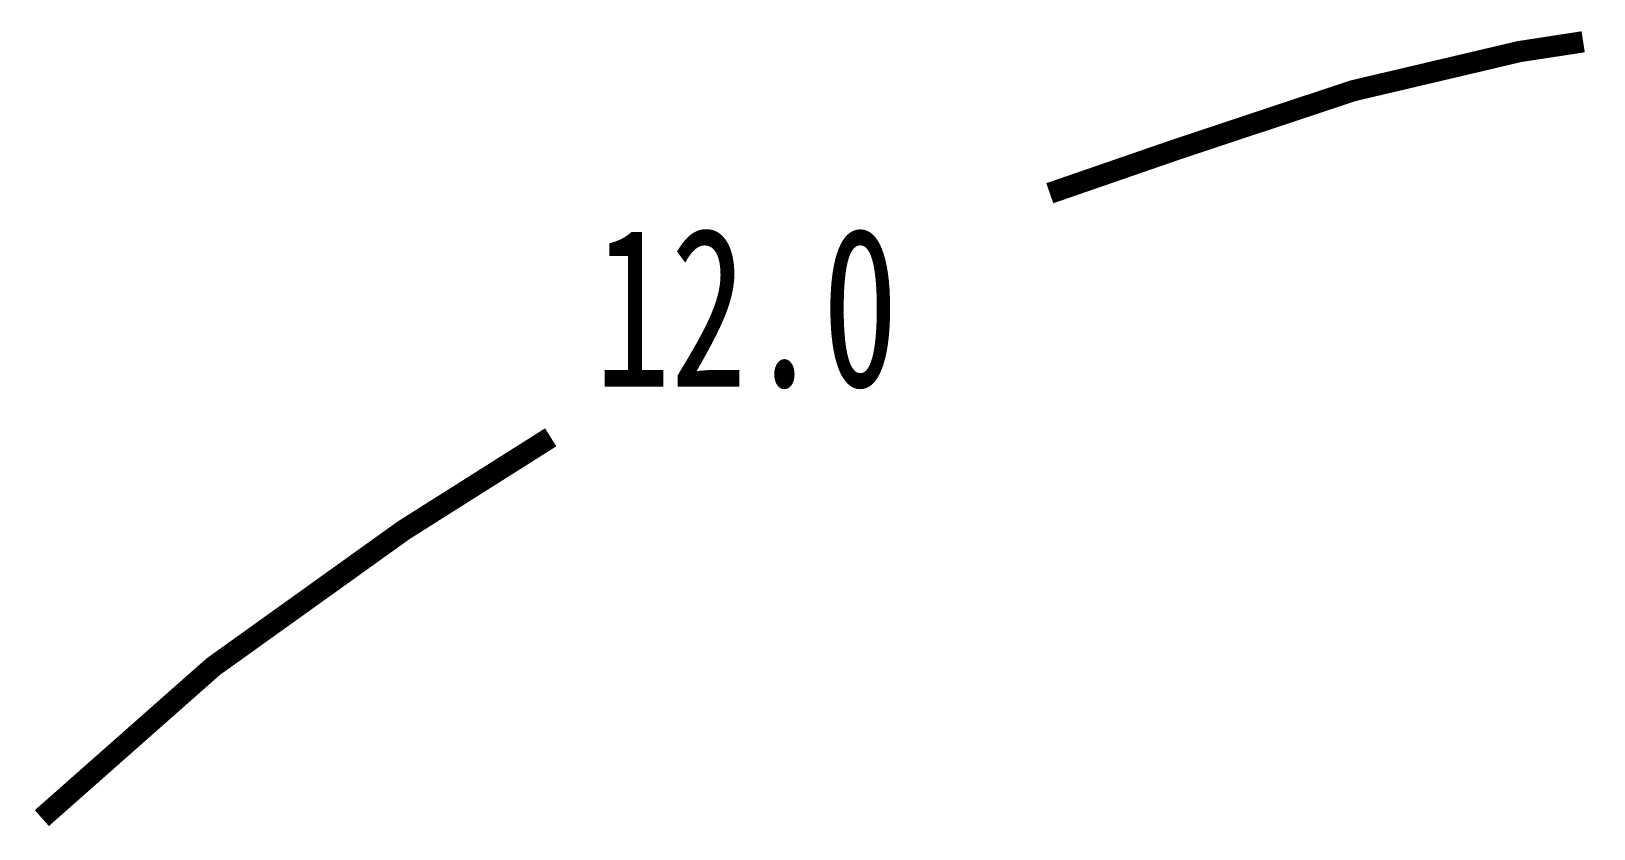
# Model space of a CAD drawing. Extents: x 0.5 to 15.2, y 0.3 to 7.8.
import ezdxf

# ---------------------------------------------------------------- set-up
doc = ezdxf.new("R2010")
doc.units = 0
doc.header["$MEASUREMENT"] = 0
doc.layers.get('0').update_dxf_attribs({"linetype": 'CONTINUOUS'})
doc.styles.add('LZ_FONTS_FS', font='hxm.ttf', dxfattribs={"width": 0.7})

msp = doc.modelspace()

# ---------------------------------------------------------------- linework, layer by layer
at = {"const_width": 0.2}
for points in [[(10.061, 6.309), (11.259, 6.723), (12.918, 7.275), (14.485, 7.644), (15.084, 7.736)], [(0.569, 0.421), (2.182, 1.847), (3.979, 3.135), (5.361, 4.009)]]:
    msp.add_lwpolyline(points, dxfattribs=at)

# ---------------------------------------------------------------- texts
at = {"insert": (5.776, 5.987), "char_height": 1.5, "width": 4.5155, "attachment_point": 1, "style": 'LZ_FONTS_FS'}
msp.add_mtext('\\f宋体|b0|i0|c134|p2;12.0', dxfattribs=at)

doc.saveas('drawing.dxf')
